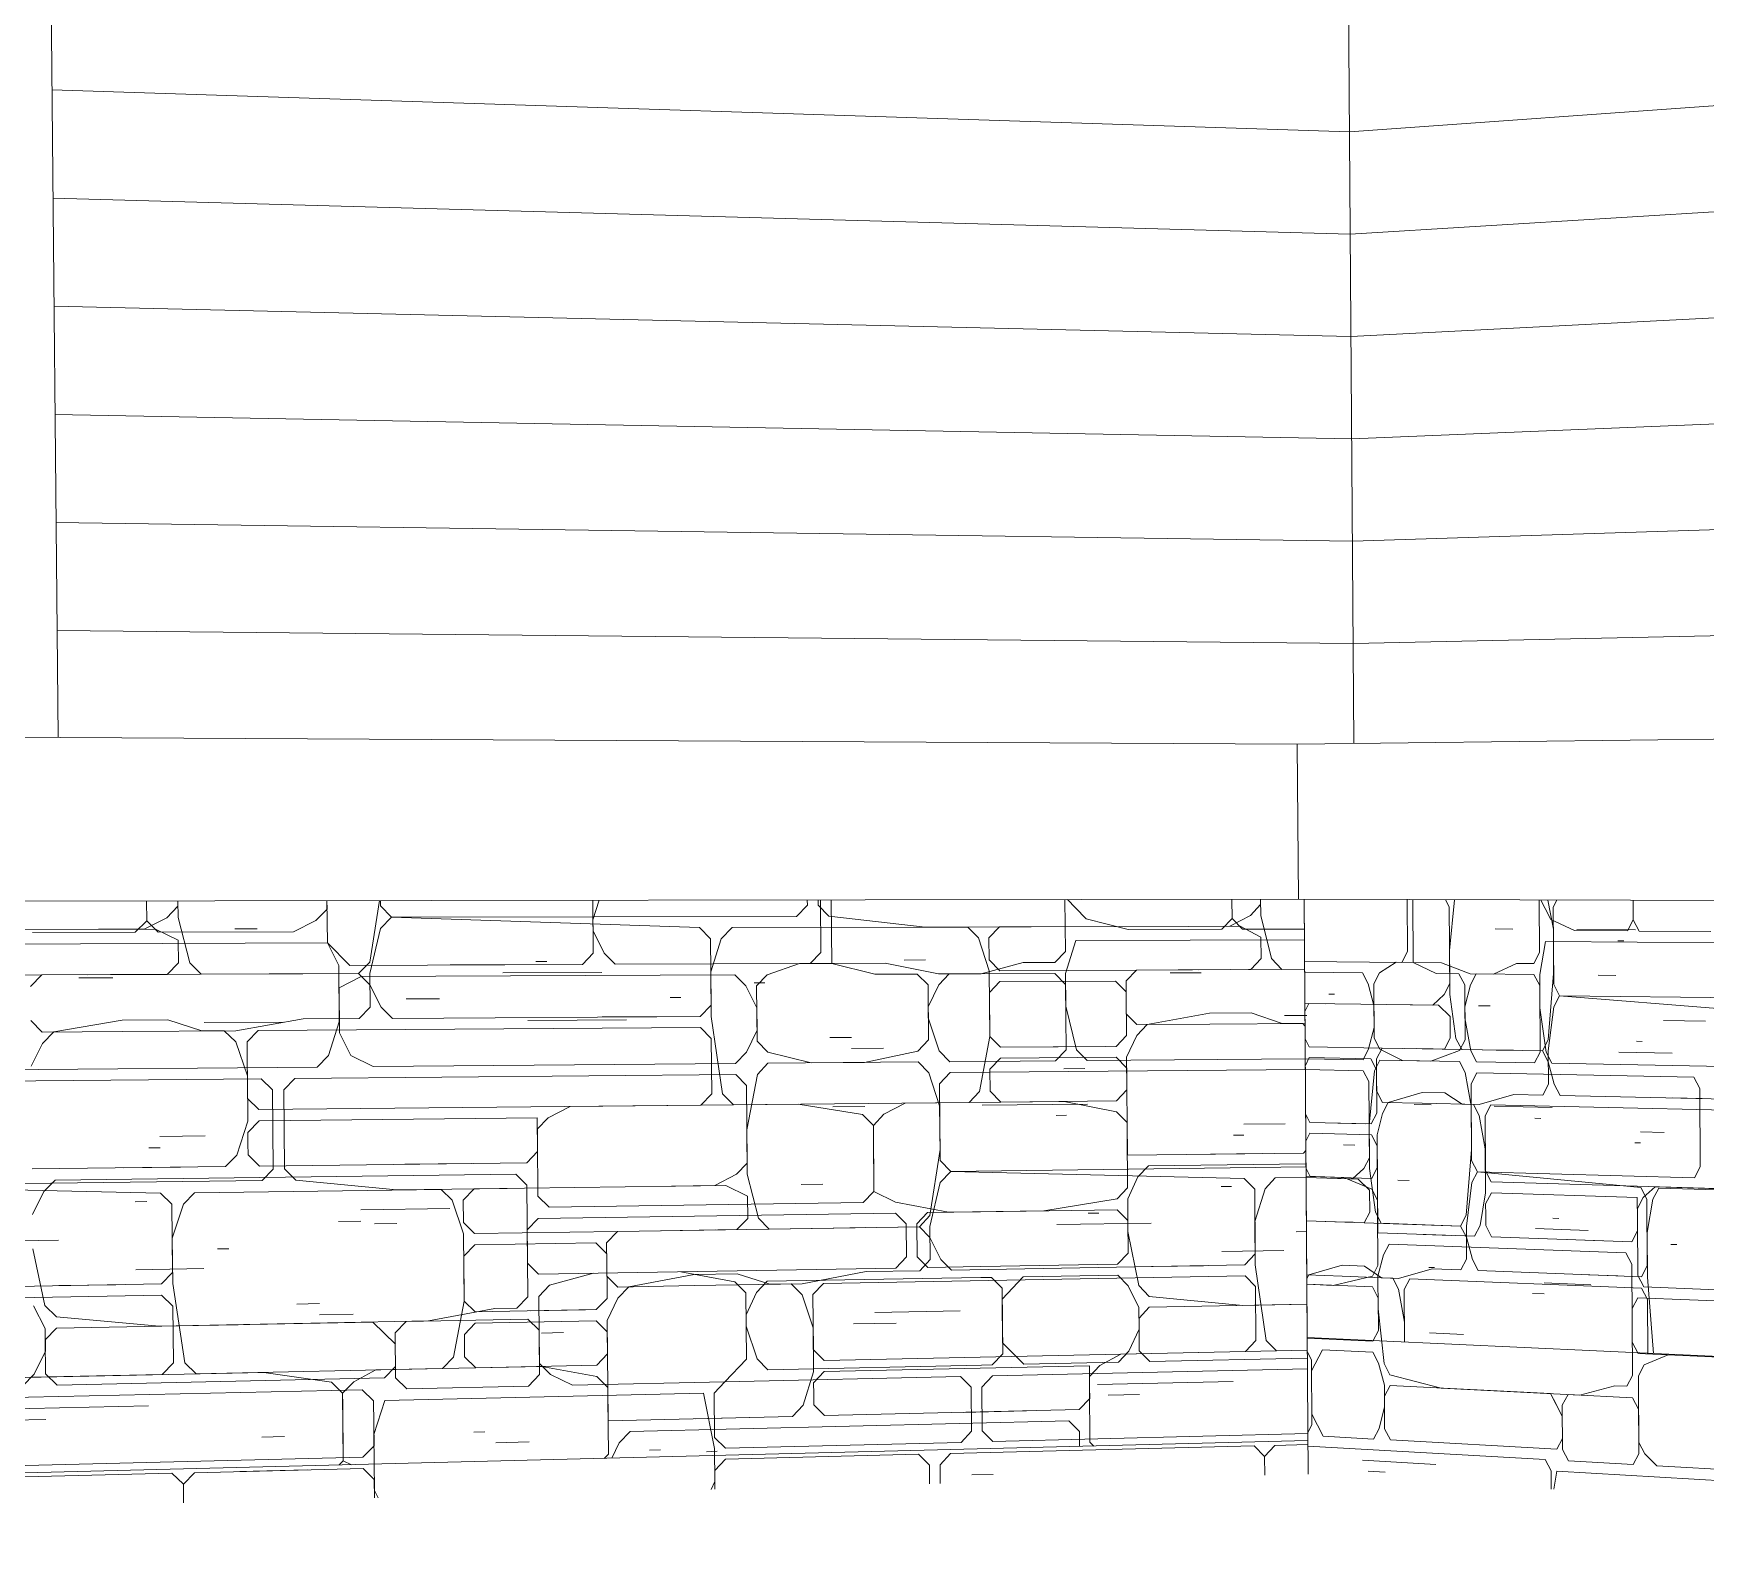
# Model space of a CAD drawing. Header units: inches. Extents: x 490.8 to 498.2, y -67.1 to -6.9.
# Drawn here: x 494.2692 to 494.4092, y -56.2379 to -56.1105 of the extents above; entities that cross this region are included whole.
import ezdxf

# ---------------------------------------------------------------- set-up
doc = ezdxf.new("R2010")
doc.units = ezdxf.units.IN
doc.header["$MEASUREMENT"] = 0
for name, color, linetype, lineweight in [('A-GLAZ', 151, 'Continuous', 13), ('A-PART', 2, 'Continuous', 9), ('A-WALL', 113, 'Continuous', 13), ('A-WALL-PATT', 111, 'Continuous', 13), ('L-SITE-WALL', 31, 'Continuous', 13)]:
    doc.layers.add(name, color=color, linetype=linetype, lineweight=lineweight)

# ---------------------------------------------------------------- blocks, each defined once
blk = doc.blocks.new('FP_32-Back Patio1')
at = {"layer": 'A-WALL-PATT', "lineweight": 9}
for p, q in [((64.23925, -56.18307), (64.23927, -56.18474)), ((64.25344, -56.18471), (64.25437, -56.18376)), ((64.25436, -56.18305), (64.2544, -56.18659)), ((64.25436, -56.18305), (64.25437, -56.18376)), ((64.27661, -56.18302), (64.27665, -56.18746)), ((64.27715, -56.18302), (64.27663, -56.18466)), ((64.29571, -56.18739), (64.29568, -56.18299)), ((64.29658, -56.18299), (64.29662, -56.18831)), ((64.31614, -56.18297), (64.31617, -56.18731)), ((64.31635, -56.18297), (64.31702, -56.18365)), ((64.31702, -56.18365), (64.31791, -56.18457)), ((64.33012, -56.18295), (64.33013, -56.18454)), ((64.23927, -56.18474), (64.23832, -56.18569)), ((64.23927, -56.18474), (64.24023, -56.18569)), ((64.25344, -56.18471), (64.25157, -56.18566)), ((64.27663, -56.18466), (64.27664, -56.18559)), ((64.32142, -56.18547), (64.31791, -56.18457)), ((64.32927, -56.18545), (64.32142, -56.18547)), ((64.33013, -56.18454), (64.32927, -56.18545)), ((64.33013, -56.18454), (64.331, -56.18544)), ((64.33618, -56.18543), (64.331, -56.18544)), ((64.2249, -56.18669), (64.2544, -56.18659)), ((64.23832, -56.18569), (64.22971, -56.18571)), ((64.25157, -56.18566), (64.24023, -56.18569)), ((64.2544, -56.18659), (64.25629, -56.18847)), ((64.2544, -56.18659), (64.25535, -56.18848)), ((64.27664, -56.18559), (64.27757, -56.18745)), ((64.31704, -56.1864), (64.31618, -56.18914)), ((64.31704, -56.1864), (64.33618, -56.18634)), ((64.27665, -56.18746), (64.27574, -56.18839)), ((64.27757, -56.18745), (64.27849, -56.18838)), ((64.27849, -56.18838), (64.29482, -56.18831)), ((64.29662, -56.18831), (64.29392, -56.18832)), ((64.29392, -56.18832), (64.29482, -56.18831)), ((64.29482, -56.18831), (64.29571, -56.18739)), ((64.29662, -56.18831), (64.3011, -56.18829)), ((64.30021, -56.18921), (64.29662, -56.18831)), ((64.3011, -56.18829), (64.30556, -56.18919)), ((64.30912, -56.18917), (64.31265, -56.18824)), ((64.31265, -56.18824), (64.31529, -56.18823)), ((64.31529, -56.18823), (64.31617, -56.18731)), ((64.23358, -56.18952), (64.23645, -56.18951)), ((64.25535, -56.18848), (64.25539, -56.19319)), ((64.25723, -56.18941), (64.25537, -56.19036)), ((64.25629, -56.18847), (64.27574, -56.18839)), ((64.25723, -56.18941), (64.28851, -56.18927)), ((64.27574, -56.18839), (64.26467, -56.18844)), ((64.28851, -56.18927), (64.28942, -56.19019)), ((64.29033, -56.19019), (64.29122, -56.18926)), ((64.29392, -56.18832), (64.29122, -56.18926)), ((64.30378, -56.1892), (64.30021, -56.18921)), ((64.30378, -56.1892), (64.30468, -56.19011)), ((64.30556, -56.18919), (64.30912, -56.18917)), ((64.30557, -56.19011), (64.30645, -56.18919)), ((64.3153, -56.18915), (64.30645, -56.18919)), ((64.3153, -56.18915), (64.31619, -56.19006)), ((64.31618, -56.18914), (64.3162, -56.19188)), ((64.32494, -56.1891), (64.32755, -56.18909)), ((64.25537, -56.19036), (64.2554, -56.19413)), ((64.28942, -56.19019), (64.29034, -56.19204)), ((64.29033, -56.19019), (64.29036, -56.19482)), ((64.30472, -56.19471), (64.30468, -56.19011)), ((64.30557, -56.19011), (64.30469, -56.19195)), ((64.31623, -56.19554), (64.31619, -56.19006)), ((64.26098, -56.19127), (64.26377, -56.19126)), ((64.28308, -56.19115), (64.28399, -56.19115)), ((64.29034, -56.19204), (64.29036, -56.19389)), ((64.30469, -56.19195), (64.3047, -56.19287)), ((64.3162, -56.19188), (64.31711, -56.19553)), ((64.24409, -56.19326), (64.2507, -56.19322)), ((64.25539, -56.19319), (64.25448, -56.19603)), ((64.27118, -56.19309), (64.27944, -56.19304)), ((64.29036, -56.19389), (64.28947, -56.19575)), ((64.3047, -56.19287), (64.30561, -56.19562)), ((64.33451, -56.19268), (64.33623, -56.19267)), ((64.2554, -56.19413), (64.25635, -56.19601)), ((64.29036, -56.19482), (64.29127, -56.19574)), ((64.30383, -56.19564), (64.30472, -56.19471)), ((64.25448, -56.19603), (64.25355, -56.19698)), ((64.25635, -56.19601), (64.25823, -56.19694)), ((64.25823, -56.19694), (64.28857, -56.19669)), ((64.28947, -56.19575), (64.28857, -56.19669)), ((64.29039, -56.1976), (64.29128, -56.19666)), ((64.29127, -56.19574), (64.29489, -56.19663)), ((64.30384, -56.19656), (64.29128, -56.19666)), ((64.29489, -56.19663), (64.29937, -56.1966)), ((64.29937, -56.1966), (64.30383, -56.19564)), ((64.30384, -56.19656), (64.30474, -56.19747)), ((64.30561, -56.19562), (64.30651, -56.19654)), ((64.30651, -56.19654), (64.31536, -56.19646)), ((64.31536, -56.19646), (64.31623, -56.19554)), ((64.31799, -56.19644), (64.31711, -56.19553)), ((64.31799, -56.19644), (64.33625, -56.19629)), ((64.21337, -56.19828), (64.24886, -56.19796)), ((64.22597, -56.19721), (64.25355, -56.19698)), ((64.24886, -56.19796), (64.24981, -56.1989)), ((64.25168, -56.19794), (64.25075, -56.19889)), ((64.25168, -56.19794), (64.28858, -56.19761)), ((64.28858, -56.19761), (64.28949, -56.19853)), ((64.29039, -56.1976), (64.28952, -56.20224)), ((64.30474, -56.19747), (64.30565, -56.20022)), ((64.30563, -56.19838), (64.30652, -56.19745)), ((64.30652, -56.19745), (64.33626, -56.19719)), ((64.24981, -56.1989), (64.24987, -56.20552)), ((64.25075, -56.19889), (64.25081, -56.20551)), ((64.28949, -56.19853), (64.28954, -56.20502)), ((64.30568, -56.20481), (64.30563, -56.19838)), ((64.29671, -56.20031), (64.2994, -56.20028)), ((64.30565, -56.20022), (64.30568, -56.20389)), ((64.3092, -56.20018), (64.31802, -56.20009)), ((64.28952, -56.20224), (64.28955, -56.20594)), ((64.31539, -56.20103), (64.31627, -56.20102)), ((64.33112, -56.20177), (64.33458, -56.20173)), ((64.24038, -56.20279), (64.24418, -56.20275)), ((64.33026, -56.20269), (64.33112, -56.20268)), ((64.23944, -56.20375), (64.24039, -56.20374)), ((64.28954, -56.20502), (64.28865, -56.20595)), ((64.30568, -56.20389), (64.30483, -56.20942)), ((64.30658, -56.20572), (64.30568, -56.20481)), ((64.21345, -56.20694), (64.24894, -56.20648)), ((64.24987, -56.20552), (64.24894, -56.20648)), ((64.25081, -56.20551), (64.25176, -56.20644)), ((64.25176, -56.20644), (64.26019, -56.20727)), ((64.28684, -56.20691), (64.28865, -56.20595)), ((64.28955, -56.20594), (64.29048, -56.20963)), ((64.3057, -56.20665), (64.30658, -56.20572)), ((64.30658, -56.20572), (64.33632, -56.20533)), ((64.33115, -56.2063), (64.30658, -56.20572)), ((64.33115, -56.2063), (64.33202, -56.2072)), ((64.33289, -56.20719), (64.33374, -56.20627)), ((64.33632, -56.20623), (64.33374, -56.20627)), ((64.24043, -56.20754), (64.21345, -56.20694)), ((64.24043, -56.20754), (64.24139, -56.20847)), ((64.24234, -56.20846), (64.24328, -56.2075)), ((64.26391, -56.20722), (64.24328, -56.2075)), ((64.26019, -56.20727), (64.26946, -56.20714)), ((64.26391, -56.20722), (64.26484, -56.20814)), ((64.26577, -56.20813), (64.26669, -56.20718)), ((64.26669, -56.20718), (64.28775, -56.20689)), ((64.28321, -56.20696), (64.28684, -56.20691)), ((64.28775, -56.20689), (64.28957, -56.2078)), ((64.28957, -56.2078), (64.28958, -56.20965)), ((64.29407, -56.20681), (64.29587, -56.20678)), ((64.3057, -56.20665), (64.30484, -56.21034)), ((64.33206, -56.21263), (64.33202, -56.2072)), ((64.33289, -56.20719), (64.33204, -56.20992)), ((64.24144, -56.21417), (64.24139, -56.20847)), ((64.24234, -56.20846), (64.24141, -56.21132)), ((64.26579, -56.21094), (64.26484, -56.20814)), ((64.26579, -56.21), (64.26577, -56.20813)), ((64.31809, -56.20922), (64.31897, -56.20921)), ((64.25835, -56.21012), (64.26021, -56.21009)), ((64.26579, -56.21), (64.26672, -56.21093)), ((64.30395, -56.21035), (64.27868, -56.21074)), ((64.28868, -56.21059), (64.28233, -56.21069)), ((64.28415, -56.21066), (64.28687, -56.21062)), ((64.28958, -56.20965), (64.28868, -56.21059)), ((64.29048, -56.20963), (64.29139, -56.21055)), ((64.29139, -56.21055), (64.30395, -56.21035)), ((64.29679, -56.21046), (64.29948, -56.21042)), ((64.30395, -56.21035), (64.30483, -56.20942)), ((64.30484, -56.21126), (64.30395, -56.21035)), ((64.30484, -56.21034), (64.30484, -56.21126)), ((64.31546, -56.21017), (64.32335, -56.21005)), ((64.33204, -56.20992), (64.33207, -56.21354)), ((64.22321, -56.2116), (64.23188, -56.21147)), ((64.24141, -56.21132), (64.24145, -56.21511)), ((64.26584, -56.21657), (64.26579, -56.21094)), ((64.26581, -56.21282), (64.26673, -56.21186)), ((64.26672, -56.21093), (64.27868, -56.21074)), ((64.27686, -56.2117), (64.26673, -56.21186)), ((64.27686, -56.2117), (64.27778, -56.21262)), ((64.27868, -56.21074), (64.27777, -56.21169)), ((64.27777, -56.21169), (64.27779, -56.21355)), ((64.30485, -56.21217), (64.30484, -56.21126)), ((64.30484, -56.21126), (64.30575, -56.21308)), ((64.3355, -56.21077), (64.33636, -56.21075)), ((64.24521, -56.21221), (64.24616, -56.21219)), ((64.26581, -56.21282), (64.26584, -56.21657)), ((64.27781, -56.21635), (64.27778, -56.21262)), ((64.27779, -56.21355), (64.27778, -56.21262)), ((64.30486, -56.21309), (64.30398, -56.21403)), ((64.30485, -56.21217), (64.30486, -56.21309)), ((64.30575, -56.21308), (64.30664, -56.21398)), ((64.33206, -56.21263), (64.3312, -56.21355)), ((64.24144, -56.21417), (64.2405, -56.21513)), ((64.27779, -56.21355), (64.27779, -56.21448)), ((64.27779, -56.21448), (64.27872, -56.2154)), ((64.27963, -56.21538), (64.28509, -56.21436)), ((64.28509, -56.21436), (64.28871, -56.21429)), ((64.28871, -56.21429), (64.29143, -56.21517)), ((64.29951, -56.21411), (64.29413, -56.21512)), ((64.29593, -56.21509), (64.33121, -56.21446)), ((64.30398, -56.21403), (64.29951, -56.21411)), ((64.30664, -56.21398), (64.3312, -56.21355)), ((64.32338, -56.21369), (64.32773, -56.21361)), ((64.33121, -56.21446), (64.33208, -56.21535)), ((64.33207, -56.21354), (64.33298, -56.21986)), ((64.20177, -56.21677), (64.24051, -56.21608)), ((64.21354, -56.2156), (64.2405, -56.21513)), ((64.23191, -56.21528), (64.23669, -56.2152)), ((64.24051, -56.21608), (64.24147, -56.21701)), ((64.24145, -56.21511), (64.24246, -56.22173)), ((64.27872, -56.2154), (64.28509, -56.21528)), ((64.27872, -56.21633), (64.27963, -56.21538)), ((64.29413, -56.21512), (64.28509, -56.21528)), ((64.29143, -56.21517), (64.29323, -56.21514)), ((64.29323, -56.21514), (64.29414, -56.21605)), ((64.29414, -56.21605), (64.29506, -56.2188)), ((64.29504, -56.21603), (64.29593, -56.21509)), ((64.29504, -56.21603), (64.29508, -56.22065)), ((64.33211, -56.21988), (64.33208, -56.21535)), ((64.24151, -56.22175), (64.24147, -56.21701)), ((64.25185, -56.21682), (64.25373, -56.21679)), ((64.25374, -56.21773), (64.25655, -56.21768)), ((64.26496, -56.22127), (64.26584, -56.21657)), ((64.26584, -56.21657), (64.26678, -56.21748)), ((64.26678, -56.21748), (64.2769, -56.21729)), ((64.27139, -56.2174), (64.27599, -56.21731)), ((64.2769, -56.21729), (64.27781, -56.21635)), ((64.27872, -56.21633), (64.27783, -56.21821)), ((64.26587, -56.21938), (64.26678, -56.21842)), ((64.26678, -56.21842), (64.27691, -56.21823)), ((64.27691, -56.21823), (64.27783, -56.21914)), ((64.27783, -56.21821), (64.2779, -56.22659)), ((64.29506, -56.2188), (64.29509, -56.22249)), ((64.26587, -56.21938), (64.26588, -56.22125)), ((64.27233, -56.21925), (64.27417, -56.21921)), ((64.27785, -56.221), (64.27783, -56.21914)), ((64.33211, -56.21988), (64.33125, -56.2208)), ((64.33298, -56.21986), (64.33385, -56.22075)), ((64.24151, -56.22175), (64.24057, -56.22272)), ((64.24246, -56.22174), (64.24341, -56.22266)), ((64.26496, -56.22127), (64.26404, -56.22223)), ((64.26588, -56.22125), (64.26682, -56.22217)), ((64.27785, -56.221), (64.27694, -56.22195)), ((64.29508, -56.22065), (64.29598, -56.22155)), ((64.29598, -56.22155), (64.33125, -56.2208)), ((64.31906, -56.22197), (64.32081, -56.22102)), ((64.32081, -56.22102), (64.33643, -56.22069)), ((64.33385, -56.22075), (64.33643, -56.22069)), ((64.20184, -56.22354), (64.24057, -56.22272)), ((64.22911, -56.22297), (64.24908, -56.22254)), ((64.24341, -56.22266), (64.26404, -56.22223)), ((64.24908, -56.22254), (64.25473, -56.22337)), ((64.2566, -56.22333), (64.25846, -56.22234)), ((64.25846, -56.22234), (64.27235, -56.22205)), ((64.26682, -56.22217), (64.27694, -56.22195)), ((64.27235, -56.22205), (64.27695, -56.22288)), ((64.27695, -56.22288), (64.27787, -56.2238)), ((64.29509, -56.22249), (64.29422, -56.22528)), ((64.2951, -56.22341), (64.29599, -56.22247)), ((64.29599, -56.22247), (64.31819, -56.22199)), ((64.31819, -56.2229), (64.31906, -56.22197)), ((64.31819, -56.22199), (64.3182, -56.22382)), ((64.3182, -56.22382), (64.31819, -56.2229)), ((64.25473, -56.22337), (64.25567, -56.22429)), ((64.2566, -56.22333), (64.25567, -56.22429)), ((64.25567, -56.22429), (64.25572, -56.22994)), ((64.25567, -56.22429), (64.25568, -56.22523)), ((64.27788, -56.22473), (64.27787, -56.2238)), ((64.29511, -56.22434), (64.2951, -56.22341)), ((64.29511, -56.22434), (64.29512, -56.22526)), ((64.31821, -56.22473), (64.3182, -56.22382)), ((64.3182, -56.22382), (64.31823, -56.22838)), ((64.25572, -56.22994), (64.25568, -56.22523)), ((64.27788, -56.22473), (64.27792, -56.22938)), ((64.29332, -56.22623), (64.29422, -56.22528)), ((64.29512, -56.22526), (64.29602, -56.22616)), ((64.29602, -56.22616), (64.31734, -56.22566)), ((64.30762, -56.22589), (64.31293, -56.22576)), ((64.31821, -56.22473), (64.31734, -56.22566)), ((64.2779, -56.22659), (64.29332, -56.22623)), ((64.27973, -56.22748), (64.27883, -56.22843)), ((64.31646, -56.22659), (64.27973, -56.22748)), ((64.28519, -56.22642), (64.28972, -56.22631)), ((64.31646, -56.22659), (64.31735, -56.22749)), ((64.31735, -56.22749), (64.31736, -56.22874)), ((64.27883, -56.22843), (64.27821, -56.22972)), ((64.31823, -56.22838), (64.31856, -56.22871)), ((64.25538, -56.23029), (64.25572, -56.22994)), ((64.25572, -56.22994), (64.25642, -56.23027)), ((64.27792, -56.22938), (64.27758, -56.22974)), ((64.28612, -56.22918), (64.28702, -56.22915))]:
    blk.add_line(p, q, dxfattribs=at)
blk = doc.blocks.new('FP_33-Back Patio1')
at = {"layer": 'A-WALL-PATT', "lineweight": 9}
for p, q in [((64.34481, -56.18731), (64.34478, -56.18297)), ((64.34525, -56.18297), (64.34529, -56.18823)), ((64.35584, -56.183), (64.35587, -56.1874)), ((64.35596, -56.183), (64.35633, -56.1837)), ((64.35633, -56.1837), (64.35682, -56.18463)), ((64.3637, -56.18302), (64.36371, -56.18466)), ((64.35878, -56.18556), (64.35682, -56.18463)), ((64.36371, -56.18466), (64.36322, -56.18559)), ((64.36371, -56.18466), (64.36421, -56.1856)), ((64.35635, -56.18648), (64.35588, -56.18925)), ((64.35635, -56.18648), (64.37172, -56.18658)), ((64.36322, -56.18559), (64.35878, -56.18556)), ((64.3702, -56.18563), (64.36421, -56.1856)), ((64.3362, -56.18814), (64.34434, -56.18822)), ((64.34387, -56.18821), (64.34246, -56.18911)), ((64.34529, -56.18823), (64.34387, -56.18821)), ((64.34387, -56.18821), (64.34434, -56.18822)), ((64.34434, -56.18822), (64.34481, -56.18731)), ((64.3472, -56.18916), (64.34529, -56.18823)), ((64.34529, -56.18823), (64.34767, -56.18825)), ((64.34767, -56.18825), (64.35007, -56.18919)), ((64.352, -56.18921), (64.35393, -56.18831)), ((64.35393, -56.18831), (64.35538, -56.18832)), ((64.35538, -56.18832), (64.35587, -56.1874)), ((64.3362, -56.18905), (64.34104, -56.1891)), ((64.34104, -56.1891), (64.34152, -56.19001)), ((64.34199, -56.19002), (64.34246, -56.18911)), ((64.34911, -56.18918), (64.3472, -56.18916)), ((64.34911, -56.18918), (64.3496, -56.1901)), ((64.35007, -56.18919), (64.352, -56.18921)), ((64.35008, -56.19011), (64.35056, -56.18919)), ((64.35539, -56.18924), (64.35056, -56.18919)), ((64.35539, -56.18924), (64.35588, -56.19017)), ((64.35588, -56.18925), (64.3559, -56.19202)), ((64.36077, -56.1893), (64.36225, -56.18931)), ((64.33824, -56.19088), (64.33871, -56.19089)), ((64.34152, -56.19001), (64.342, -56.19184)), ((64.34199, -56.19002), (64.34202, -56.19457)), ((64.34963, -56.1947), (64.3496, -56.1901)), ((64.35008, -56.19011), (64.34961, -56.19194)), ((64.35592, -56.19573), (64.35588, -56.19017)), ((64.342, -56.19184), (64.34201, -56.19366)), ((64.34961, -56.19194), (64.34962, -56.19286)), ((64.3559, -56.19202), (64.35641, -56.19573)), ((64.33623, -56.19267), (64.33639, -56.19267)), ((64.34201, -56.19366), (64.34156, -56.19547)), ((64.34962, -56.19286), (64.35012, -56.19562)), ((64.36624, -56.1931), (64.36975, -56.19315)), ((64.34202, -56.19457), (64.3425, -56.19549)), ((64.34916, -56.19561), (64.34963, -56.1947)), ((64.33625, -56.19629), (64.34109, -56.19638)), ((64.34156, -56.19547), (64.34109, -56.19638)), ((64.34204, -56.1973), (64.34251, -56.1964)), ((64.3425, -56.19549), (64.3444, -56.19644)), ((64.34916, -56.19653), (64.34251, -56.1964)), ((64.3444, -56.19644), (64.34677, -56.19648)), ((64.34677, -56.19648), (64.34916, -56.19561)), ((64.34916, -56.19653), (64.34965, -56.19745)), ((64.35012, -56.19562), (64.3506, -56.19655)), ((64.3506, -56.19655), (64.35544, -56.19664)), ((64.35544, -56.19664), (64.35592, -56.19573)), ((64.3569, -56.19667), (64.35641, -56.19573)), ((64.3569, -56.19667), (64.37128, -56.19694)), ((64.33626, -56.19719), (64.3411, -56.19729)), ((64.3411, -56.19729), (64.34158, -56.1982)), ((64.34204, -56.1973), (64.3416, -56.20184)), ((64.34965, -56.19745), (64.35015, -56.20022)), ((64.35014, -56.19838), (64.35061, -56.19747)), ((64.35061, -56.19747), (64.36877, -56.19783)), ((64.36877, -56.19783), (64.36928, -56.19878)), ((64.34158, -56.1982), (64.34162, -56.20457)), ((64.35018, -56.20481), (64.35014, -56.19838)), ((64.36928, -56.19878), (64.36932, -56.20535)), ((64.34537, -56.20011), (64.3468, -56.20014)), ((64.35015, -56.20022), (64.35017, -56.20389)), ((64.35207, -56.20026), (64.35693, -56.20037)), ((64.3416, -56.20184), (64.34163, -56.20548)), ((64.35547, -56.20126), (64.35596, -56.20128)), ((64.36383, -56.20333), (64.36432, -56.20334)), ((64.36432, -56.20241), (64.3663, -56.20246)), ((64.34162, -56.20457), (64.34115, -56.20547)), ((64.35017, -56.20389), (64.34973, -56.20939)), ((64.35067, -56.20575), (64.35018, -56.20481)), ((64.33632, -56.20623), (64.34069, -56.20636)), ((64.33835, -56.20629), (64.34022, -56.20635)), ((64.34022, -56.20635), (64.34115, -56.20547)), ((64.34069, -56.20636), (64.34164, -56.2073)), ((64.34163, -56.20548), (64.34212, -56.20914)), ((64.34399, -56.20646), (64.34494, -56.20649)), ((64.35019, -56.20665), (64.35067, -56.20575)), ((64.35067, -56.20575), (64.36883, -56.20627)), ((64.36435, -56.20708), (64.35067, -56.20575)), ((64.36932, -56.20535), (64.36883, -56.20627)), ((64.34164, -56.2073), (64.34165, -56.20912)), ((64.35019, -56.20665), (64.34974, -56.21031)), ((64.36435, -56.20708), (64.36485, -56.20803)), ((64.36534, -56.20804), (64.36584, -56.20712)), ((64.37692, -56.20745), (64.36584, -56.20712)), ((64.34165, -56.20912), (64.34119, -56.21002)), ((64.34212, -56.20914), (64.3426, -56.21006)), ((64.36488, -56.21363), (64.36485, -56.20803)), ((64.36534, -56.20804), (64.36487, -56.21083)), ((64.34926, -56.21029), (64.33635, -56.20985)), ((64.34119, -56.21002), (64.33791, -56.2099)), ((64.33884, -56.20993), (64.34025, -56.20998)), ((64.3426, -56.21006), (64.34926, -56.21029)), ((64.34544, -56.21016), (64.34687, -56.21021)), ((64.34926, -56.21029), (64.34973, -56.20939)), ((64.34974, -56.21123), (64.34926, -56.21029)), ((64.34974, -56.21031), (64.34974, -56.21123)), ((64.35553, -56.21051), (64.35993, -56.21066)), ((64.35699, -56.20963), (64.35747, -56.20965)), ((64.34975, -56.21214), (64.34974, -56.21123)), ((64.34974, -56.21123), (64.35024, -56.21308)), ((64.36487, -56.21083), (64.36489, -56.21456)), ((64.36686, -56.21183), (64.36736, -56.21185)), ((64.34976, -56.21306), (64.34928, -56.21396)), ((64.34975, -56.21214), (64.34976, -56.21306)), ((64.35024, -56.21308), (64.35072, -56.21402)), ((64.33638, -56.21437), (64.33934, -56.21449)), ((64.33638, -56.21468), (64.33654, -56.21437)), ((64.33654, -56.21437), (64.33933, -56.21358)), ((64.33933, -56.21358), (64.34121, -56.21365)), ((64.34405, -56.21467), (64.33934, -56.21449)), ((64.34121, -56.21365), (64.34263, -56.21462)), ((64.34263, -56.21462), (64.34358, -56.21465)), ((64.34358, -56.21465), (64.34406, -56.21558)), ((64.34689, -56.21387), (64.34405, -56.21467)), ((64.34453, -56.2156), (64.345, -56.21471)), ((64.345, -56.21471), (64.3644, -56.21548)), ((64.34928, -56.21396), (64.34689, -56.21387)), ((64.35072, -56.21402), (64.36439, -56.21454)), ((64.35995, -56.21437), (64.36241, -56.21447)), ((64.36488, -56.21363), (64.36439, -56.21454)), ((64.36489, -56.21456), (64.36541, -56.22095)), ((64.34406, -56.21558), (64.34455, -56.21834)), ((64.34453, -56.2156), (64.34456, -56.22)), ((64.3644, -56.21548), (64.3649, -56.21643)), ((64.36493, -56.22093), (64.3649, -56.21643)), ((64.34455, -56.21834), (64.34456, -56.22))]:
    blk.add_line(p, q, dxfattribs=at)
blk = doc.blocks.new('FP_36-Back Patio1')
at = {"layer": 'A-PART'}
for p, q in [((64.348, -56.18298), (64.34831, -56.18356)), ((64.34831, -56.18356), (64.34835, -56.18999)), ((64.34875, -56.18298), (64.34833, -56.18723)), ((64.35657, -56.183), (64.35702, -56.18545)), ((64.35701, -56.1836), (64.35731, -56.183)), ((64.35705, -56.19008), (64.35701, -56.1836)), ((64.35216, -56.18542), (64.35362, -56.18543)), ((64.35702, -56.18545), (64.35704, -56.18916)), ((64.35898, -56.18546), (64.36391, -56.18549)), ((64.36243, -56.18641), (64.36292, -56.18642)), ((64.34833, -56.18723), (64.34836, -56.1909)), ((64.35704, -56.18916), (64.35659, -56.19471)), ((64.34693, -56.1918), (64.34788, -56.1909)), ((64.34835, -56.18999), (64.34788, -56.1909)), ((64.34836, -56.1909), (64.34886, -56.19458)), ((64.35754, -56.19102), (64.35705, -56.19008)), ((64.35706, -56.19194), (64.35754, -56.19102)), ((64.35754, -56.19102), (64.376, -56.19124)), ((64.37145, -56.19213), (64.35754, -56.19102)), ((64.33622, -56.19166), (64.33796, -56.19169)), ((64.33622, -56.19233), (64.33656, -56.19167)), ((64.33656, -56.19167), (64.34741, -56.19181)), ((64.34503, -56.19178), (64.34693, -56.1918)), ((64.34741, -56.19181), (64.34837, -56.19274)), ((64.35076, -56.19185), (64.35173, -56.19187)), ((64.35706, -56.19194), (64.3566, -56.19563)), ((64.34837, -56.19274), (64.34838, -56.19457)), ((64.33624, -56.19462), (64.33659, -56.19529)), ((64.33659, -56.19529), (64.34268, -56.19539)), ((64.34838, -56.19457), (64.34791, -56.19548)), ((64.34886, -56.19458), (64.34935, -56.19551)), ((64.35611, -56.19563), (64.35659, -56.19471)), ((64.36397, -56.19483), (64.36446, -56.19484)), ((64.33626, -56.19685), (64.33659, -56.19619)), ((64.34175, -56.19629), (64.33659, -56.19619)), ((64.34175, -56.19629), (64.34222, -56.19721)), ((64.34268, -56.19539), (64.34222, -56.1963)), ((64.34222, -56.1963), (64.34223, -56.19812)), ((64.35611, -56.19563), (64.34268, -56.19539)), ((64.34791, -56.19548), (64.34458, -56.19543)), ((64.34553, -56.19544), (64.34695, -56.19547)), ((64.34935, -56.19551), (64.35611, -56.19563)), ((64.35223, -56.19556), (64.35368, -56.19558)), ((64.3566, -56.19656), (64.35611, -56.19563)), ((64.3566, -56.19563), (64.3566, -56.19656)), ((64.35661, -56.19749), (64.3566, -56.19656)), ((64.3566, -56.19656), (64.3571, -56.19842)), ((64.36249, -56.19574), (64.36696, -56.19581)), ((64.34225, -56.20085), (64.34222, -56.19721)), ((64.34223, -56.19812), (64.34222, -56.19721)), ((64.35661, -56.19749), (64.35662, -56.19841)), ((64.34223, -56.19812), (64.34224, -56.19903)), ((64.34224, -56.19903), (64.34272, -56.19995)), ((64.34319, -56.19996), (64.34603, -56.19911)), ((64.34603, -56.19911), (64.34793, -56.19915)), ((64.34793, -56.19915), (64.34938, -56.2001)), ((64.35371, -56.19927), (64.35082, -56.20013)), ((64.35614, -56.19933), (64.35371, -56.19927)), ((64.35662, -56.19841), (64.35614, -56.19933)), ((64.3571, -56.19842), (64.3576, -56.19936)), ((64.3576, -56.19936), (64.37149, -56.19966)), ((64.34178, -56.20175), (64.34225, -56.20085)), ((64.34272, -56.20086), (64.34226, -56.20267)), ((64.34272, -56.19995), (64.34603, -56.20002)), ((64.34272, -56.20086), (64.34319, -56.19996)), ((64.35082, -56.20013), (64.34603, -56.20002)), ((64.34938, -56.2001), (64.35034, -56.20012)), ((64.35034, -56.20012), (64.35082, -56.20105)), ((64.3513, -56.20106), (64.35178, -56.20015)), ((64.35178, -56.20015), (64.3715, -56.2006)), ((64.36698, -56.19956), (64.36948, -56.19961)), ((64.33629, -56.20095), (64.33663, -56.20162)), ((64.33663, -56.20162), (64.34178, -56.20175)), ((64.33897, -56.20168), (64.34131, -56.20174)), ((64.35082, -56.20105), (64.35132, -56.20382)), ((64.3513, -56.20106), (64.35134, -56.20566)), ((64.3363, -56.20318), (64.33664, -56.20252)), ((64.33664, -56.20252), (64.34179, -56.20266)), ((64.33945, -56.2035), (64.34039, -56.20353)), ((64.34179, -56.20266), (64.34227, -56.20358)), ((64.34226, -56.20267), (64.34232, -56.21086)), ((64.34228, -56.2054), (64.34227, -56.20358)), ((64.35132, -56.20382), (64.35135, -56.2075)), ((64.33632, -56.20547), (64.33666, -56.20614)), ((64.33632, -56.20613), (64.33947, -56.20623)), ((64.33666, -56.20614), (64.34182, -56.2063)), ((64.33947, -56.20623), (64.34182, -56.20721)), ((64.34228, -56.2054), (64.34182, -56.2063)), ((64.35134, -56.20566), (64.35182, -56.2066)), ((64.34182, -56.20721), (64.3423, -56.20813)), ((64.35135, -56.2075), (64.35089, -56.21024)), ((64.35135, -56.20842), (64.35183, -56.20752)), ((64.35182, -56.2066), (64.37154, -56.20719)), ((64.35183, -56.20752), (64.36405, -56.2079)), ((64.36405, -56.2079), (64.36406, -56.20976)), ((64.36406, -56.20883), (64.36455, -56.20791)), ((64.36455, -56.20791), (64.36553, -56.20701)), ((64.36553, -56.20701), (64.3761, -56.20732)), ((64.34231, -56.20904), (64.3423, -56.20813)), ((64.34231, -56.20904), (64.34234, -56.21359)), ((64.35136, -56.20934), (64.35135, -56.20842)), ((64.36406, -56.20976), (64.36406, -56.20883)), ((64.35041, -56.21115), (64.35089, -56.21024)), ((64.35136, -56.20934), (64.35137, -56.21026)), ((64.35137, -56.21026), (64.35185, -56.2112)), ((64.36407, -56.2107), (64.36358, -56.21161)), ((64.36407, -56.2107), (64.36406, -56.20976)), ((64.36406, -56.20976), (64.36409, -56.21443)), ((64.34232, -56.21086), (64.35041, -56.21115)), ((64.34327, -56.21181), (64.3428, -56.2127)), ((64.36309, -56.21253), (64.34327, -56.21181)), ((64.34611, -56.211), (64.34849, -56.21108)), ((64.35185, -56.2112), (64.36358, -56.21161)), ((64.35817, -56.21142), (64.36111, -56.21152)), ((64.3428, -56.2127), (64.34234, -56.2145)), ((64.36309, -56.21253), (64.36359, -56.21348)), ((64.36359, -56.21348), (64.36365, -56.2228)), ((64.33859, -56.21526), (64.34187, -56.21448)), ((64.34234, -56.21359), (64.34187, -56.21448)), ((64.34234, -56.2145), (64.34236, -56.21723)), ((64.3466, -56.21376), (64.34708, -56.21377)), ((64.36409, -56.21443), (64.36459, -56.21538)), ((64.33639, -56.21517), (64.33859, -56.21526)), ((64.34188, -56.21539), (64.33639, -56.21517)), ((64.34188, -56.21539), (64.34236, -56.21632)), ((64.35527, -56.21594), (64.35624, -56.21597)), ((64.35624, -56.21505), (64.36015, -56.2152)), ((64.3641, -56.21629), (64.36361, -56.2172)), ((64.3641, -56.21629), (64.38076, -56.21697)), ((64.36459, -56.21538), (64.37922, -56.21596)), ((64.34238, -56.21905), (64.34236, -56.21632)), ((64.34236, -56.21723), (64.34287, -56.2218)), ((64.36361, -56.2172), (64.36363, -56.22)), ((64.34238, -56.21905), (64.34191, -56.21994)), ((64.33642, -56.21969), (64.34191, -56.21994)), ((64.34664, -56.21924), (64.34951, -56.21937)), ((64.36363, -56.22), (64.36413, -56.22096)), ((64.33643, -56.22083), (64.33677, -56.22151)), ((64.33677, -56.22151), (64.33681, -56.22693)), ((64.33678, -56.22242), (64.3377, -56.22065)), ((64.34192, -56.22085), (64.3377, -56.22065)), ((64.34192, -56.22085), (64.34239, -56.22178)), ((64.34288, -56.22362), (64.34239, -56.22178)), ((64.34287, -56.2218), (64.34334, -56.22274)), ((64.38079, -56.22172), (64.36413, -56.22096)), ((64.36463, -56.22191), (64.36662, -56.22107)), ((64.3368, -56.22603), (64.33678, -56.22242)), ((64.34334, -56.22274), (64.34762, -56.22386)), ((64.36316, -56.2237), (64.36365, -56.2228)), ((64.36415, -56.22282), (64.36463, -56.22191)), ((64.36415, -56.22282), (64.36419, -56.22935)), ((64.34289, -56.22544), (64.34288, -56.22362)), ((64.34289, -56.22453), (64.34335, -56.22365)), ((64.3429, -56.22726), (64.34289, -56.22453)), ((64.34335, -56.22365), (64.35679, -56.22432)), ((64.34762, -56.22386), (64.35923, -56.22444)), ((64.34762, -56.22386), (64.35098, -56.22403)), ((64.35679, -56.22432), (64.35777, -56.22622)), ((64.35679, -56.22432), (64.35728, -56.22527)), ((64.35777, -56.22529), (64.35825, -56.22439)), ((64.35825, -56.22439), (64.36366, -56.22466)), ((64.35923, -56.22444), (64.36217, -56.22366)), ((64.36217, -56.22366), (64.36316, -56.2237)), ((64.36366, -56.22466), (64.36416, -56.22562)), ((64.33728, -56.22696), (64.3368, -56.22603)), ((64.34243, -56.22724), (64.34289, -56.22544)), ((64.35779, -56.22899), (64.35777, -56.22529)), ((64.36416, -56.22562), (64.36418, -56.22841)), ((64.33681, -56.22693), (64.33647, -56.22758)), ((64.33728, -56.22696), (64.33775, -56.22789)), ((64.34243, -56.22724), (64.34197, -56.22812)), ((64.3429, -56.22726), (64.34338, -56.2282)), ((64.33648, -56.22872), (64.35634, -56.22984)), ((64.33775, -56.22789), (64.34197, -56.22812)), ((64.34338, -56.2282), (64.3573, -56.22897)), ((64.3573, -56.22897), (64.35779, -56.22807)), ((64.36418, -56.22841), (64.36468, -56.22937)), ((64.34104, -56.22989), (64.34719, -56.23024)), ((64.35634, -56.22984), (64.35683, -56.23079)), ((64.35779, -56.22899), (64.35829, -56.22995)), ((64.35829, -56.22995), (64.3637, -56.23025)), ((64.36419, -56.22935), (64.3637, -56.23025)), ((64.36468, -56.22937), (64.36568, -56.23036)), ((64.34152, -56.23082), (64.34293, -56.2309)), ((64.35683, -56.23079), (64.35684, -56.23232)), ((64.35732, -56.23082), (64.35706, -56.23233)), ((64.35732, -56.23082), (64.37169, -56.23164)), ((64.36568, -56.23036), (64.3727, -56.23076))]:
    blk.add_line(p, q, dxfattribs=at)
blk = doc.blocks.new('FP_39-Back Patio1')
at = {"layer": 'A-PART'}
for p, q in [((64.24189, -56.18352), (64.24095, -56.18448)), ((64.24188, -56.18307), (64.2419, -56.18447)), ((64.24188, -56.18307), (64.24189, -56.18352)), ((64.25875, -56.18304), (64.25794, -56.18821)), ((64.25883, -56.1835), (64.25883, -56.18304)), ((64.25977, -56.18444), (64.25883, -56.1835)), ((64.29458, -56.18344), (64.29368, -56.18437)), ((64.29457, -56.183), (64.29458, -56.18344)), ((64.29547, -56.18299), (64.29547, -56.18344)), ((64.29547, -56.18344), (64.29638, -56.18436)), ((64.33252, -56.18338), (64.33166, -56.18429)), ((64.33252, -56.18294), (64.33253, -56.18429)), ((64.33252, -56.18294), (64.33252, -56.18338)), ((64.21789, -56.18548), (64.24001, -56.18543)), ((64.23524, -56.18544), (64.23905, -56.18543)), ((64.23905, -56.18543), (64.24095, -56.18448)), ((64.24001, -56.18543), (64.24192, -56.18637)), ((64.2419, -56.18447), (64.24288, -56.18827)), ((64.24664, -56.18541), (64.24853, -56.18541)), ((64.25885, -56.18538), (64.25795, -56.18915)), ((64.25885, -56.18538), (64.25977, -56.18444)), ((64.25977, -56.18444), (64.29368, -56.18437)), ((64.28555, -56.18531), (64.25977, -56.18444)), ((64.28555, -56.18531), (64.28646, -56.18624)), ((64.28737, -56.18624), (64.28827, -56.18531)), ((64.308, -56.18526), (64.28827, -56.18531)), ((64.29638, -56.18436), (64.30444, -56.18526)), ((64.30444, -56.18526), (64.31331, -56.18524)), ((64.308, -56.18526), (64.30889, -56.18617)), ((64.30978, -56.18617), (64.31065, -56.18525)), ((64.31065, -56.18525), (64.3308, -56.1852)), ((64.32646, -56.18521), (64.32993, -56.1852)), ((64.32993, -56.1852), (64.33166, -56.18429)), ((64.3308, -56.1852), (64.33254, -56.1861)), ((64.33253, -56.18429), (64.33342, -56.18791)), ((64.24192, -56.18637), (64.24193, -56.18827)), ((64.28651, -56.19181), (64.28646, -56.18624)), ((64.28737, -56.18624), (64.28649, -56.18902)), ((64.3098, -56.18892), (64.30889, -56.18617)), ((64.30979, -56.188), (64.30978, -56.18617)), ((64.33254, -56.1861), (64.33255, -56.18791)), ((64.24193, -56.18827), (64.24099, -56.18923)), ((64.24288, -56.18827), (64.24384, -56.18921)), ((64.25701, -56.18915), (64.25794, -56.18821)), ((64.27185, -56.18815), (64.27277, -56.18815)), ((64.30268, -56.18803), (64.30446, -56.18802)), ((64.30979, -56.188), (64.31068, -56.18892)), ((64.33255, -56.18791), (64.33169, -56.18882)), ((64.33342, -56.18791), (64.33429, -56.18881)), ((64.21793, -56.18933), (64.23049, -56.18927)), ((64.23049, -56.18927), (64.22954, -56.19023)), ((64.25701, -56.18915), (64.23049, -56.18927)), ((64.24099, -56.18923), (64.23432, -56.18926)), ((64.23623, -56.18925), (64.23909, -56.18923)), ((64.24384, -56.18921), (64.25701, -56.18915)), ((64.24951, -56.18919), (64.25233, -56.18918)), ((64.25796, -56.19009), (64.25701, -56.18915)), ((64.25795, -56.18915), (64.25796, -56.19009)), ((64.26909, -56.1891), (64.27737, -56.18906)), ((64.28649, -56.18902), (64.28652, -56.19274)), ((64.30984, -56.19442), (64.3098, -56.18892)), ((64.31068, -56.18892), (64.32212, -56.18887)), ((64.32212, -56.18887), (64.32125, -56.18978)), ((64.3362, -56.1888), (64.32212, -56.18887)), ((64.33169, -56.18882), (64.32561, -56.18885)), ((64.32735, -56.18884), (64.32996, -56.18883)), ((64.33429, -56.18881), (64.3362, -56.1888)), ((64.25797, -56.19103), (64.25796, -56.19009)), ((64.25796, -56.19009), (64.25891, -56.19197)), ((64.25797, -56.19103), (64.25797, -56.19198)), ((64.29012, -56.18993), (64.29102, -56.18993)), ((64.30981, -56.19075), (64.31069, -56.18983)), ((64.30981, -56.19075), (64.30984, -56.19442)), ((64.32038, -56.18979), (64.31069, -56.18983)), ((64.32038, -56.18979), (64.32126, -56.19069)), ((64.32125, -56.18978), (64.32127, -56.1916)), ((64.32129, -56.19434), (64.32126, -56.19069)), ((64.32127, -56.1916), (64.32126, -56.19069)), ((64.25797, -56.19198), (64.25705, -56.19292)), ((64.25891, -56.19197), (64.25985, -56.19291)), ((64.28651, -56.19181), (64.28561, -56.19274)), ((64.32127, -56.1916), (64.32127, -56.19252)), ((64.32303, -56.19342), (64.32825, -56.19247)), ((64.32825, -56.19247), (64.33172, -56.19245)), ((64.33172, -56.19245), (64.33432, -56.19334)), ((64.22956, -56.1931), (64.23053, -56.19405)), ((64.23149, -56.19404), (64.23722, -56.19305)), ((64.23722, -56.19305), (64.24103, -56.19303)), ((64.24103, -56.19303), (64.24388, -56.19396)), ((64.25236, -56.19295), (64.24672, -56.19394)), ((64.24861, -56.19392), (64.28562, -56.19367)), ((64.25705, -56.19292), (64.25236, -56.19295)), ((64.25985, -56.19291), (64.28561, -56.19274)), ((64.2774, -56.19279), (64.28197, -56.19277)), ((64.28562, -56.19367), (64.28653, -56.19459)), ((64.28652, -56.19274), (64.28748, -56.19922)), ((64.32127, -56.19252), (64.32215, -56.19342)), ((64.32215, -56.19342), (64.32826, -56.19338)), ((64.32216, -56.19433), (64.32303, -56.19342)), ((64.33623, -56.19333), (64.32826, -56.19338)), ((64.33432, -56.19334), (64.33604, -56.19333)), ((64.33604, -56.19333), (64.33623, -56.19352)), ((64.23054, -56.195), (64.2296, -56.19692)), ((64.23053, -56.19405), (64.23723, -56.194)), ((64.23054, -56.195), (64.23149, -56.19404)), ((64.24672, -56.19394), (64.23723, -56.194)), ((64.24388, -56.19396), (64.24577, -56.19394)), ((64.24577, -56.19394), (64.24673, -56.19488)), ((64.24673, -56.19488), (64.2477, -56.19772)), ((64.24767, -56.19488), (64.24861, -56.19392)), ((64.24767, -56.19488), (64.24772, -56.19961)), ((64.28657, -56.19923), (64.28653, -56.19459)), ((64.29646, -56.19452), (64.29826, -56.19451)), ((64.30899, -56.19902), (64.30984, -56.19442)), ((64.30984, -56.19442), (64.31073, -56.19533)), ((64.31073, -56.19533), (64.32042, -56.19526)), ((64.31515, -56.1953), (64.31954, -56.19527)), ((64.32042, -56.19526), (64.32129, -56.19434)), ((64.32216, -56.19433), (64.3213, -56.19616)), ((64.29826, -56.19543), (64.30095, -56.19541)), ((64.30986, -56.19717), (64.31074, -56.19625)), ((64.31074, -56.19625), (64.32042, -56.19617)), ((64.32042, -56.19617), (64.32131, -56.19707)), ((64.3213, -56.19616), (64.32136, -56.20437)), ((64.2477, -56.19772), (64.24773, -56.2015)), ((64.30986, -56.19717), (64.30987, -56.19901)), ((64.31604, -56.19712), (64.3178, -56.19711)), ((64.32132, -56.1989), (64.32131, -56.19707)), ((64.28657, -56.19923), (64.28567, -56.20017)), ((64.28748, -56.19922), (64.28839, -56.20014)), ((64.30899, -56.19902), (64.30811, -56.19994)), ((64.30987, -56.19901), (64.31077, -56.19992)), ((64.32132, -56.1989), (64.32045, -56.19982)), ((64.24772, -56.19961), (64.24867, -56.20055)), ((64.24867, -56.20055), (64.28567, -56.20017)), ((64.27288, -56.20123), (64.27471, -56.20028)), ((64.27471, -56.20028), (64.29381, -56.20009)), ((64.28839, -56.20014), (64.30811, -56.19994)), ((64.29381, -56.20009), (64.2992, -56.20096)), ((64.30099, -56.20094), (64.30277, -56.2)), ((64.30277, -56.2), (64.31606, -56.19986)), ((64.31077, -56.19992), (64.32045, -56.19982)), ((64.31606, -56.19986), (64.32046, -56.20073)), ((64.32046, -56.20073), (64.32134, -56.20163)), ((64.24773, -56.2015), (64.24681, -56.20435)), ((64.24774, -56.20245), (64.24868, -56.20149)), ((64.24868, -56.20149), (64.27196, -56.20124)), ((64.27196, -56.20124), (64.27198, -56.20311)), ((64.27197, -56.20218), (64.27288, -56.20123)), ((64.27198, -56.20311), (64.27197, -56.20218)), ((64.2992, -56.20096), (64.30011, -56.20187)), ((64.30099, -56.20094), (64.30011, -56.20187)), ((64.30011, -56.20187), (64.30015, -56.2074)), ((64.30011, -56.20187), (64.30011, -56.20279)), ((64.32135, -56.20254), (64.32134, -56.20163)), ((64.24775, -56.20339), (64.24774, -56.20245)), ((64.24775, -56.20339), (64.24776, -56.20434)), ((64.27199, -56.20405), (64.27198, -56.20311)), ((64.27198, -56.20311), (64.27202, -56.20779)), ((64.30015, -56.2074), (64.30011, -56.20279)), ((64.32135, -56.20254), (64.32138, -56.2071)), ((64.24588, -56.20531), (64.24681, -56.20435)), ((64.24776, -56.20434), (64.24871, -56.20527)), ((64.24871, -56.20527), (64.27108, -56.20499)), ((64.26089, -56.20512), (64.26646, -56.20505)), ((64.27199, -56.20405), (64.27108, -56.20499)), ((64.32136, -56.20437), (64.33612, -56.20418)), ((64.33631, -56.20508), (64.32312, -56.20525)), ((64.32833, -56.20428), (64.33267, -56.20422)), ((64.33612, -56.20418), (64.33631, -56.20398)), ((64.22968, -56.20551), (64.24588, -56.20531)), ((64.23161, -56.20644), (64.23066, -56.20741)), ((64.27016, -56.20594), (64.23161, -56.20644)), ((64.23734, -56.20542), (64.24209, -56.20536)), ((64.27016, -56.20594), (64.27109, -56.20686)), ((64.32225, -56.20618), (64.32139, -56.20801)), ((64.32312, -56.20525), (64.32225, -56.20618)), ((64.23066, -56.20741), (64.22972, -56.20933)), ((64.27109, -56.20686), (64.27117, -56.21621)), ((64.27202, -56.20779), (64.27295, -56.20871)), ((64.29926, -56.20833), (64.30015, -56.2074)), ((64.30015, -56.2074), (64.30194, -56.20829)), ((64.32138, -56.2071), (64.32051, -56.20802)), ((64.32922, -56.20699), (64.33009, -56.20698)), ((64.23832, -56.20826), (64.23927, -56.20824)), ((64.25719, -56.20894), (64.26464, -56.20883)), ((64.27204, -56.20966), (64.30195, -56.20921)), ((64.27295, -56.20871), (64.29926, -56.20833)), ((64.30194, -56.20829), (64.3064, -56.20914)), ((64.30195, -56.20921), (64.30285, -56.21012)), ((64.30374, -56.2101), (64.30463, -56.20917)), ((64.30463, -56.20917), (64.30907, -56.20911)), ((64.3064, -56.20914), (64.31437, -56.20903)), ((64.32052, -56.20893), (64.30907, -56.20911)), ((64.31437, -56.20903), (64.32051, -56.20802)), ((64.32052, -56.20893), (64.3214, -56.20983)), ((64.32139, -56.20801), (64.32141, -56.21074)), ((64.25533, -56.2099), (64.2572, -56.20988)), ((64.27204, -56.20966), (64.27112, -56.2106)), ((64.27112, -56.2106), (64.27115, -56.21341)), ((64.30285, -56.21012), (64.30287, -56.21288)), ((64.30374, -56.2101), (64.30376, -56.21286)), ((64.32142, -56.21257), (64.3214, -56.20983)), ((64.32141, -56.21074), (64.32232, -56.21528)), ((64.22974, -56.21219), (64.23075, -56.21695)), ((64.27115, -56.21341), (64.27208, -56.21433)), ((64.30199, -56.21381), (64.30287, -56.21288)), ((64.30376, -56.21286), (64.30466, -56.21377)), ((64.3091, -56.21369), (64.32055, -56.21349)), ((64.32142, -56.21257), (64.32055, -56.21349)), ((64.32926, -56.21243), (64.33445, -56.21235)), ((64.23837, -56.21396), (64.24406, -56.21386)), ((64.30199, -56.21381), (64.27208, -56.21433)), ((64.273, -56.21525), (64.27667, -56.21425)), ((64.28397, -56.21412), (64.28851, -56.21497)), ((64.29122, -56.21492), (64.30911, -56.21461)), ((64.30466, -56.21377), (64.3091, -56.21369)), ((64.30999, -56.21459), (64.30911, -56.21461)), ((64.30999, -56.21459), (64.31089, -56.21549)), ((64.31089, -56.21641), (64.31265, -56.21454)), ((64.32056, -56.2144), (64.31265, -56.21454)), ((64.32056, -56.2144), (64.32144, -56.2153)), ((64.27026, -56.21716), (64.27117, -56.21621)), ((64.27209, -56.2162), (64.273, -56.21525)), ((64.27209, -56.2162), (64.27215, -56.22273)), ((64.28851, -56.21497), (64.28942, -56.21588)), ((64.28947, -56.22144), (64.28942, -56.21588)), ((64.29033, -56.21586), (64.28944, -56.21773)), ((64.29033, -56.21586), (64.29122, -56.21492)), ((64.31089, -56.21549), (64.31093, -56.22098)), ((64.32233, -56.2171), (64.32144, -56.2153)), ((64.32232, -56.21528), (64.3232, -56.21618)), ((64.3232, -56.21618), (64.33103, -56.21694)), ((64.23077, -56.21886), (64.22979, -56.21697)), ((64.23075, -56.21695), (64.23172, -56.21788)), ((64.26286, -56.21824), (64.26841, -56.2172)), ((64.26841, -56.2172), (64.27026, -56.21716)), ((64.30023, -56.21753), (64.30736, -56.21739)), ((64.31092, -56.22007), (64.31089, -56.21641)), ((64.32234, -56.21892), (64.32233, -56.2171)), ((64.32234, -56.21801), (64.3232, -56.21709)), ((64.3232, -56.21709), (64.3364, -56.21683)), ((64.33103, -56.21694), (64.3364, -56.21683)), ((64.33103, -56.21694), (64.3364, -56.21683)), ((64.23079, -56.22076), (64.23077, -56.21886)), ((64.23078, -56.21981), (64.23173, -56.21884)), ((64.23172, -56.21788), (64.24031, -56.21867)), ((64.23173, -56.21884), (64.25821, -56.21833)), ((64.24031, -56.21867), (64.26286, -56.21824)), ((64.24031, -56.21867), (64.24694, -56.21855)), ((64.25821, -56.21833), (64.26009, -56.22017)), ((64.25821, -56.21833), (64.25915, -56.21925)), ((64.26008, -56.21923), (64.261, -56.21828)), ((64.261, -56.21828), (64.27119, -56.21808)), ((64.27119, -56.21808), (64.27212, -56.219)), ((64.27212, -56.219), (64.27214, -56.2218)), ((64.28944, -56.21773), (64.28945, -56.21866)), ((64.28945, -56.21866), (64.29037, -56.22142)), ((64.29845, -56.21848), (64.30202, -56.21841)), ((64.32148, -56.22076), (64.32234, -56.21892)), ((64.32236, -56.22074), (64.32234, -56.21801)), ((64.2308, -56.22267), (64.23078, -56.21981)), ((64.26011, -56.22299), (64.26008, -56.21923)), ((64.31181, -56.22097), (64.31092, -56.22007)), ((64.22984, -56.22269), (64.23079, -56.22076)), ((64.27214, -56.2218), (64.27307, -56.22271)), ((64.28947, -56.22144), (64.28767, -56.22333)), ((64.29037, -56.22142), (64.29128, -56.22232)), ((64.31093, -56.22098), (64.31005, -56.22192)), ((64.31181, -56.22097), (64.3127, -56.22186)), ((64.3127, -56.22186), (64.32061, -56.22169)), ((64.32148, -56.22076), (64.32061, -56.22169)), ((64.32236, -56.22074), (64.32324, -56.22163)), ((64.32324, -56.22163), (64.33643, -56.22135)), ((64.22984, -56.22269), (64.22889, -56.22367)), ((64.2308, -56.22267), (64.23177, -56.2236)), ((64.23177, -56.2236), (64.25918, -56.22301)), ((64.25918, -56.22301), (64.26011, -56.22205)), ((64.26011, -56.22299), (64.26105, -56.22391)), ((64.27215, -56.22273), (64.27124, -56.22369)), ((64.27307, -56.22271), (64.27491, -56.22361)), ((64.28767, -56.22333), (64.3074, -56.22289)), ((64.29128, -56.22232), (64.30916, -56.22194)), ((64.30829, -56.22379), (64.3074, -56.22289)), ((64.31005, -56.22192), (64.30916, -56.22194)), ((64.31006, -56.22283), (64.30918, -56.22377)), ((64.31006, -56.22283), (64.33644, -56.22225)), ((64.31887, -56.22355), (64.33021, -56.2233)), ((64.2173, -56.22487), (64.25732, -56.22399)), ((64.25732, -56.22399), (64.25827, -56.22491)), ((64.2592, -56.22489), (64.28587, -56.22429)), ((64.26105, -56.22391), (64.27124, -56.22369)), ((64.27491, -56.22361), (64.28767, -56.22333)), ((64.28587, -56.22429), (64.28681, -56.22891)), ((64.28678, -56.22427), (64.28767, -56.22333)), ((64.28678, -56.22427), (64.28681, -56.22798)), ((64.30832, -56.22746), (64.30829, -56.22379)), ((64.30918, -56.22377), (64.30921, -56.22744)), ((64.31976, -56.22444), (64.32238, -56.22438)), ((64.22699, -56.22562), (64.23943, -56.22534)), ((64.25827, -56.22491), (64.2583, -56.22868)), ((64.2592, -56.22489), (64.25829, -56.22774)), ((64.22796, -56.22655), (64.23084, -56.22648)), ((64.30744, -56.2284), (64.30832, -56.22746)), ((64.30921, -56.22744), (64.3101, -56.22833)), ((64.24892, -56.22796), (64.2508, -56.22791)), ((64.2583, -56.22868), (64.25737, -56.22964)), ((64.25829, -56.22774), (64.25833, -56.23244)), ((64.26665, -56.22754), (64.26758, -56.22751)), ((64.26851, -56.22843), (64.27128, -56.22836)), ((64.28681, -56.22798), (64.28772, -56.22888)), ((64.28681, -56.22891), (64.28684, -56.23169)), ((64.28772, -56.22888), (64.30744, -56.2284)), ((64.30656, -56.22933), (64.33198, -56.22869)), ((64.33647, -56.22767), (64.3101, -56.22833)), ((64.33198, -56.22869), (64.33285, -56.22957)), ((64.33285, -56.22957), (64.33371, -56.22865)), ((64.33371, -56.22865), (64.33648, -56.22858)), ((64.25737, -56.22964), (64.21736, -56.23063)), ((64.28136, -56.22904), (64.28227, -56.22902)), ((64.28683, -56.23076), (64.28773, -56.22981)), ((64.30389, -56.2294), (64.28773, -56.22981)), ((64.30479, -56.2303), (64.30389, -56.2294)), ((64.3048, -56.23187), (64.30479, -56.2303)), ((64.30568, -56.23027), (64.30656, -56.22933)), ((64.30568, -56.23027), (64.30569, -56.23185)), ((64.33286, -56.23116), (64.33285, -56.22957)), ((64.33285, -56.22957), (64.33286, -56.23116)), ((64.21347, -56.23169), (64.24138, -56.23098)), ((64.24138, -56.23098), (64.24234, -56.23191)), ((64.24234, -56.23191), (64.24327, -56.23094)), ((64.24327, -56.23094), (64.25738, -56.23058)), ((64.24706, -56.23084), (64.2527, -56.2307)), ((64.25738, -56.23058), (64.25832, -56.2315)), ((64.25832, -56.2315), (64.25834, -56.23305)), ((64.28684, -56.23169), (64.28653, -56.23234)), ((64.28683, -56.23076), (64.28684, -56.23233)), ((64.30835, -56.23112), (64.31012, -56.23108)), ((64.24235, -56.23346), (64.24234, -56.23191)), ((64.24234, -56.23191), (64.24235, -56.23346)), ((64.25833, -56.23244), (64.25864, -56.23305))]:
    blk.add_line(p, q, dxfattribs=at)
blk = doc.blocks.new('FP_45-Back Patio1')
at = {"layer": 'A-WALL-PATT', "lineweight": 9}
for p, q in [((64.33996, -56.1187), (64.45069, -56.1108)), ((64.34002, -56.12727), (64.45073, -56.12047)), ((64.34008, -56.13584), (64.45077, -56.13014)), ((64.34014, -56.1444), (64.45081, -56.13981)), ((64.3402, -56.15297), (64.45086, -56.14947)), ((64.34026, -56.16153), (64.4509, -56.15912))]:
    blk.add_line(p, q, dxfattribs=at)
blk = doc.blocks.new('FP_57-Back Patio1')
at = {"layer": 'A-WALL-PATT', "lineweight": 9}
for p, q in [((64.23133, -56.11518), (64.33996, -56.1187)), ((64.23141, -56.12424), (64.34002, -56.12727)), ((64.2315, -56.1333), (64.34008, -56.13584)), ((64.23158, -56.14235), (64.34014, -56.1444)), ((64.23167, -56.15141), (64.3402, -56.15297)), ((64.23176, -56.16045), (64.34026, -56.16153))]:
    blk.add_line(p, q, dxfattribs=at)

msp = doc.modelspace()

# ---------------------------------------------------------------- linework, layer by layer
at = {"layer": 'A-GLAZ', "lineweight": 9}
msp.add_line((494.2697, -56.00295), (494.27128, -56.16939), dxfattribs=at)
at = {"layer": 'A-PART'}
for p, q in [((493.99328, -56.16788), (494.37501, -56.16996)), ((494.37501, -56.16996), (494.3751, -56.18294)), ((494.3751, -56.18294), (493.99328, -56.18346)), ((494.37558, -56.18294), (494.37592, -56.23107))]:
    msp.add_line(p, q, dxfattribs=at)
at = {"layer": 'A-WALL'}
msp.add_line((494.37974, -56.16988), (494.37864, -56.01287), dxfattribs=at)
at = {"layer": 'L-SITE-WALL'}
for p, q in [((494.61097, -56.16711), (494.37501, -56.16996)), ((493.99328, -56.16788), (494.37501, -56.16996)), ((494.37501, -56.16996), (494.3751, -56.18294)), ((494.3751, -56.18294), (493.99328, -56.18346)), ((494.3751, -56.18294), (494.611, -56.18365)), ((494.37558, -56.18294), (494.37584, -56.21963)), ((494.37584, -56.21963), (494.61121, -56.23037)), ((493.99324, -56.23788), (494.3759, -56.22825))]:
    msp.add_line(p, q, dxfattribs=at)

# ---------------------------------------------------------------- block references
at = {"layer": 'A-PART'}
for name in ['FP_39-Back Patio1', 'FP_36-Back Patio1']:
    msp.add_blockref(name, (430.03942, 0), dxfattribs=at)
at = {"layer": 'A-WALL', "lineweight": 9}
for name in ['FP_57-Back Patio1', 'FP_45-Back Patio1']:
    msp.add_blockref(name, (430.03942, 0), dxfattribs=at)
at = {"layer": 'L-SITE-WALL', "lineweight": 9}
for name in ['FP_32-Back Patio1', 'FP_33-Back Patio1']:
    msp.add_blockref(name, (430.03942, 0), dxfattribs=at)

doc.saveas('drawing.dxf')
